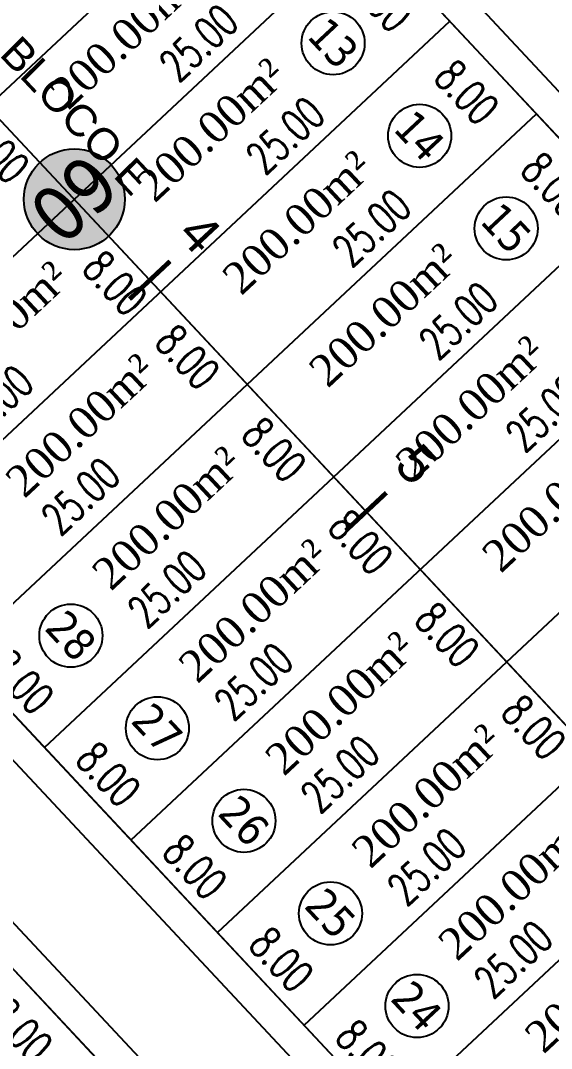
# Model space of a CAD drawing. Header units: metres. Extents: x 436314 to 439216, y 9612307 to 9615043.
# Drawn here: x 437481 to 437514.5, y 9614770.7 to 9614835.6 of the extents above; entities that cross this region are included whole.
import ezdxf

# ---------------------------------------------------------------- set-up
doc = ezdxf.new("R2010")
doc.units = ezdxf.units.M
doc.header["$PDMODE"] = 35
doc.header["$PDSIZE"] = 0.1
doc.linetypes.add('ACAD_ISO02W100', pattern=[15, 12, -3])
for name, color, linetype in [('ADUTORA', 90, 'Continuous'), ('Auxiliar', 7, 'Continuous'), ('COTAS', 10, 'Continuous'), ('Eixo Acesso', 2, 'ACAD_ISO02W100'), ('Estacas', 7, 'Continuous'), ('Layer3', 1, 'Continuous'), ('M_FIO', 32, 'Continuous'), ('ÁREA', 7, 'Continuous')]:
    doc.layers.add(name, color=color, linetype=linetype)
doc.layers.get('0').off()
doc.styles.add('ARIAL', font='arial.ttf')
doc.styles.add('COTAS', font='romans.shx', dxfattribs={"width": 0.7})
doc.styles.add('tahoma', font='tahoma.ttf')
doc.styles.add('ÁREA', font='times.ttf', dxfattribs={"height": 2})
doc.dimstyles.new('C-75', dxfattribs={"dimtxt": 2, "dimasz": 0.2, "dimexe": 0, "dimexo": 0, "dimgap": 1, "dimtad": 0, "dimzin": 4, "dimdsep": 46, "dimtxsty": 'COTAS', "dimblk1": 'BOL-COT', "dimblk2": 'BOL-COT', "dimsah": 1, "dimcen": 0.1, "dimse1": 1, "dimse2": 1, "dimsd1": 1, "dimsd2": 1, "dimclrd": 8, "dimclre": 256, "dimclrt": 256, "dimaunit": 1, "dimadec": 3, "dimazin": 0, "dimtfac": 0.5, "dimtix": 1, "dimtmove": 0, "dimatfit": 3, "dimldrblk": 'BOL-COT', "dimfxl": 1, "dimtolj": 1, "dimtzin": 0, "dimarcsym": 0})

# ---------------------------------------------------------------- blocks, each defined once
blk = doc.blocks.new('Est')
at = {"const_width": 0.2}
blk.add_lwpolyline([(0, -1.19999999925494), (0, 1.200000001117586)], dxfattribs=at)
blk = doc.blocks.new('*D516')
at = {"layer": 'Defpoints', "color": 0, "transparency": 16777216}
for p in [(2671.276423333701, 1045.551401853892), (2668.996988451714, 1037.551320804348), (2671.276707759616, 1037.551401855755)]:
    blk.add_point(p, dxfattribs=at)
at = {"layer": 'Layer3', "transparency": 16777216, "insert": (2668.996846238757, 1041.551320803417), "char_height": 2, "attachment_point": 5, "rotation": 270.0020370505587, "style": 'COTAS'}
blk.add_mtext('\\A1;8.00', dxfattribs=at)
blk = doc.blocks.new('BOL-COT')
at = {"layer": 'COTAS'}
for p, q in [((-1.999999999999943, 8.53e-14), (2, 8.53e-14)), ((0, -2.999999999999971), (0, 3.000000000000028))]:
    blk.add_line(p, q, dxfattribs=at)
blk.add_circle((0, 0), 0.4, dxfattribs=at)
blk = doc.blocks.new('*D517')
at = {"layer": 'Defpoints', "color": 0, "transparency": 16777216}
for p in [(2646.276642172932, 1039.394247234199), (2646.276707723586, 1037.55051302943), (2671.276707758918, 1037.55140185948)]:
    blk.add_point(p, dxfattribs=at)
at = {"layer": 'Layer3', "transparency": 16777216, "insert": (2658.776642190597, 1039.394691649224), "char_height": 2, "attachment_point": 5, "rotation": 0.0020370484209076656, "style": 'COTAS'}
blk.add_mtext('\\A1;25.00', dxfattribs=at)
blk = doc.blocks.new('*D580')
at = {"layer": 'Defpoints', "color": 0, "transparency": 16777216}
for p in [(2707.27493558803, 1087.396416336629), (2707.275001138822, 1085.55268213931), (2732.275001173223, 1085.553570971224)]:
    blk.add_point(p, dxfattribs=at)
at = {"layer": 'Layer3', "transparency": 16777216, "insert": (2719.77493560523, 1087.396860752586), "char_height": 2, "attachment_point": 5, "rotation": 0.00203705268987296, "style": 'COTAS'}
blk.add_mtext('\\A1;25.00', dxfattribs=at)
blk = doc.blocks.new('*D585')
at = {"layer": 'Defpoints', "color": 0, "transparency": 16777216}
for p in [(2707.27522001404, 1079.396416344079), (2707.275285564968, 1077.552682146761), (2732.275285600009, 1077.553570980537)]:
    blk.add_point(p, dxfattribs=at)
at = {"layer": 'Layer3', "transparency": 16777216, "insert": (2719.77522003156, 1079.396860760968), "char_height": 2, "attachment_point": 5, "rotation": 0.0020370569586835563, "style": 'COTAS'}
blk.add_mtext('\\A1;25.00', dxfattribs=at)
blk = doc.blocks.new('*D586')
at = {"layer": 'Defpoints', "color": 0, "transparency": 16777216}
for p in [(2703.281395204215, 1087.08786838721), (2703.281679630129, 1079.087868392798), (2705.81230191004, 1079.087958364618)]:
    blk.add_point(p, dxfattribs=at)
at = {"layer": 'Layer3', "transparency": 16777216, "insert": (2705.812159697083, 1083.087958354834), "char_height": 2, "attachment_point": 5, "rotation": 270.0020370505597, "style": 'COTAS'}
blk.add_mtext('\\A1;8.00', dxfattribs=at)
blk = doc.blocks.new('*D587')
at = {"layer": 'Defpoints', "color": 0, "transparency": 16777216}
for p in [(2732.275285599835, 1077.553570976812), (2729.995850716683, 1069.553489926986), (2732.27557002674, 1069.553570978674)]:
    blk.add_point(p, dxfattribs=at)
at = {"layer": 'Layer3', "transparency": 16777216, "insert": (2729.995708503231, 1073.553489926055), "char_height": 2, "attachment_point": 5, "rotation": 270.0020370576457, "style": 'COTAS'}
blk.add_mtext('\\A1;8.00', dxfattribs=at)
blk = doc.blocks.new('*D588')
at = {"layer": 'Defpoints', "color": 0, "transparency": 16777216}
for p in [(2707.275504440366, 1071.396416345942), (2707.275569990883, 1069.552682152349), (2732.275570024993, 1069.553570980537)]:
    blk.add_point(p, dxfattribs=at)
at = {"layer": 'Layer3', "transparency": 16777216, "insert": (2719.775504457421, 1071.396860760036), "char_height": 2, "attachment_point": 5, "rotation": 0.002037044152142905, "style": 'COTAS'}
blk.add_mtext('\\A1;25.00', dxfattribs=at)
blk = doc.blocks.new('*D590')
at = {"layer": 'Defpoints', "color": 0, "transparency": 16777216}
for p in [(2703.012625752157, 1075.910250995639), (2703.01291017912, 1067.91025100309), (2705.543532453501, 1067.910340975241)]:
    blk.add_point(p, dxfattribs=at)
at = {"layer": 'Layer3', "transparency": 16777216, "insert": (2705.54339024002, 1071.910340970713), "char_height": 2, "attachment_point": 5, "rotation": 270.002037058064, "style": 'COTAS'}
blk.add_mtext('\\A1;8.00', dxfattribs=at)
blk = doc.blocks.new('*D591')
at = {"layer": 'Defpoints', "color": 0, "transparency": 16777216}
for p in [(2707.274779927755, 1071.587865427467), (2682.275570361433, 1069.542976586479), (2707.275570031978, 1069.552682152349)]:
    blk.add_point(p, dxfattribs=at)
at = {"layer": 'Layer3', "transparency": 16777216, "insert": (2694.774780092482, 1071.583012644532), "char_height": 2, "attachment_point": 5, "rotation": 0.022243517660695614, "style": 'COTAS'}
blk.add_mtext('\\A1;25.00', dxfattribs=at)
blk = doc.blocks.new('*D592')
at = {"layer": 'Defpoints', "color": 0, "transparency": 16777216}
for p in [(2732.275570025924, 1069.553570980537), (2729.99613514347, 1061.553489936565), (2732.275854451897, 1061.553570987987)]:
    blk.add_point(p, dxfattribs=at)
at = {"layer": 'Layer3', "transparency": 16777216, "insert": (2729.995992930484, 1065.553489932839), "char_height": 2, "attachment_point": 5, "rotation": 270.00203705097704, "style": 'COTAS'}
blk.add_mtext('\\A1;8.00', dxfattribs=at)
blk = doc.blocks.new('*D593')
at = {"layer": 'Defpoints', "color": 0, "transparency": 16777216}
for p in [(2707.275788865016, 1063.396416347805), (2707.275854415808, 1061.552682159799), (2732.275854450092, 1061.553570991713)]:
    blk.add_point(p, dxfattribs=at)
at = {"layer": 'Layer3', "transparency": 16777216, "insert": (2719.775788882158, 1063.396860763761), "char_height": 2, "attachment_point": 5, "rotation": 0.00203705268987296, "style": 'COTAS'}
blk.add_mtext('\\A1;25.00', dxfattribs=at)
blk = doc.blocks.new('*D595')
at = {"layer": 'Defpoints', "color": 0, "transparency": 16777216}
for p in [(2703.178759686382, 1069.374680755991), (2703.179044111307, 1061.374680757854), (2705.709666394275, 1061.37477072936)]:
    blk.add_point(p, dxfattribs=at)
at = {"layer": 'Layer3', "transparency": 16777216, "insert": (2705.709524181811, 1065.374770738515), "char_height": 2, "attachment_point": 5, "rotation": 270.0020370434717, "style": 'COTAS'}
blk.add_mtext('\\A1;8.00', dxfattribs=at)
blk = doc.blocks.new('*D596')
at = {"layer": 'Defpoints', "color": 0, "transparency": 16777216}
for p in [(2707.27506435287, 1063.587865423742), (2682.275854786242, 1061.542976595792), (2707.275854456787, 1061.552682157937)]:
    blk.add_point(p, dxfattribs=at)
at = {"layer": 'Layer3', "transparency": 16777216, "insert": (2694.775064517598, 1063.58301264267), "char_height": 2, "attachment_point": 5, "rotation": 0.022243509122953458, "style": 'COTAS'}
blk.add_mtext('\\A1;25.00', dxfattribs=at)
blk = doc.blocks.new('*D597')
at = {"layer": 'Defpoints', "color": 0, "transparency": 16777216}
for p in [(2732.275854450965, 1061.553570987987), (2729.996419566882, 1053.553489940622), (2732.276138875773, 1053.553570991713)]:
    blk.add_point(p, dxfattribs=at)
at = {"layer": 'Layer3', "transparency": 16777216, "insert": (2729.996277354478, 1057.553489938759), "char_height": 2, "attachment_point": 5, "rotation": 270.00203704263845, "style": 'COTAS'}
blk.add_mtext('\\A1;8.00', dxfattribs=at)
blk = doc.blocks.new('*D598')
at = {"layer": 'Defpoints', "color": 0, "transparency": 16777216}
for p in [(2707.27607328901, 1055.396416357118), (2707.276138839802, 1053.552682163525), (2732.276138874144, 1053.553570995438)]:
    blk.add_point(p, dxfattribs=at)
at = {"layer": 'Layer3', "transparency": 16777216, "insert": (2719.776073306181, 1055.396860773075), "char_height": 2, "attachment_point": 5, "rotation": 0.00203705268987296, "style": 'COTAS'}
blk.add_mtext('\\A1;25.00', dxfattribs=at)
blk = doc.blocks.new('*D599')
at = {"layer": 'Defpoints', "color": 0, "transparency": 16777216}
for p in [(2682.27585447192, 1061.551793329748), (2682.27613889766, 1053.551793331611), (2684.068303191418, 1053.551857048818)]:
    blk.add_point(p, dxfattribs=at)
at = {"layer": 'Layer3', "transparency": 16777216, "insert": (2684.068160978548, 1057.551857047887), "char_height": 2, "attachment_point": 5, "rotation": 270.002037049308, "style": 'COTAS'}
blk.add_mtext('\\A1;8.00', dxfattribs=at)
blk = doc.blocks.new('*D600')
at = {"layer": 'Defpoints', "color": 0, "transparency": 16777216}
for p in [(2703.179044110492, 1061.374680757854), (2703.17932853757, 1053.37468076903), (2705.709950817134, 1053.374770741217)]:
    blk.add_point(p, dxfattribs=at)
at = {"layer": 'Layer3', "transparency": 16777216, "insert": (2705.709808603594, 1057.374770749691), "char_height": 2, "attachment_point": 5, "rotation": 270.00203705889874, "style": 'COTAS'}
blk.add_mtext('\\A1;8.00', dxfattribs=at)
blk = doc.blocks.new('*D601')
at = {"layer": 'Defpoints', "color": 0, "transparency": 16777216}
for p in [(2707.275348777665, 1055.587865434918), (2682.276139211399, 1053.54297660138), (2707.276138881886, 1053.55268216725)]:
    blk.add_point(p, dxfattribs=at)
at = {"layer": 'Layer3', "transparency": 16777216, "insert": (2694.775348942421, 1055.583012651983), "char_height": 2, "attachment_point": 5, "rotation": 0.02224351766074718, "style": 'COTAS'}
blk.add_mtext('\\A1;25.00', dxfattribs=at)
blk = doc.blocks.new('*D603')
at = {"layer": 'Defpoints', "color": 0, "transparency": 16777216}
for p in [(2707.276357714051, 1047.396416353393), (2707.276423264842, 1045.552682170975), (2732.276423301106, 1045.553571002889)]:
    blk.add_point(p, dxfattribs=at)
at = {"layer": 'Layer3', "transparency": 16777216, "insert": (2719.776357732183, 1047.39686076935), "char_height": 2, "attachment_point": 5, "rotation": 0.002037052689718261, "style": 'COTAS'}
blk.add_mtext('\\A1;25.00', dxfattribs=at)
blk = doc.blocks.new('*D604')
at = {"layer": 'Defpoints', "color": 0, "transparency": 16777216}
for p in [(2682.276138896728, 1053.551793331611), (2682.276423322817, 1045.551793340925), (2684.068587618322, 1045.55185705821)]:
    blk.add_point(p, dxfattribs=at)
at = {"layer": 'Layer3', "transparency": 16777216, "insert": (2684.068445405277, 1049.551857053553), "char_height": 2, "attachment_point": 5, "rotation": 270.00203705181127, "style": 'COTAS'}
blk.add_mtext('\\A1;8.00', dxfattribs=at)
blk = doc.blocks.new('*D605')
at = {"layer": 'Defpoints', "color": 0, "transparency": 16777216}
for p in [(2703.179328535475, 1053.374680765304), (2703.179612962379, 1045.37468077648), (2705.71023524296, 1045.374770748612)]:
    blk.add_point(p, dxfattribs=at)
at = {"layer": 'Layer3', "transparency": 16777216, "insert": (2705.710093029508, 1049.374770753416), "char_height": 2, "attachment_point": 5, "rotation": 270.00203705764807, "style": 'COTAS'}
blk.add_mtext('\\A1;8.00', dxfattribs=at)
blk = doc.blocks.new('*D606')
at = {"layer": 'Defpoints', "color": 0, "transparency": 16777216}
for p in [(2707.27563320314, 1047.587865433055), (2682.276423637314, 1045.542976610693), (2707.276423306752, 1045.552682169113)]:
    blk.add_point(p, dxfattribs=at)
at = {"layer": 'Layer3', "transparency": 16777216, "insert": (2694.77563336842, 1047.583012653846), "char_height": 2, "attachment_point": 5, "rotation": 0.022243500586202527, "style": 'COTAS'}
blk.add_mtext('\\A1;25.00', dxfattribs=at)
blk = doc.blocks.new('*D608')
at = {"layer": 'Defpoints', "color": 0, "transparency": 16777216}
for p in [(2707.276642147923, 1039.396416372019), (2707.27670769844, 1037.552682176563), (2732.276707732608, 1037.553571004751)]:
    blk.add_point(p, dxfattribs=at)
at = {"layer": 'Layer3', "transparency": 16777216, "insert": (2719.776642165008, 1039.396860786113), "char_height": 2, "attachment_point": 5, "rotation": 0.002037044152142905, "style": 'COTAS'}
blk.add_mtext('\\A1;25.00', dxfattribs=at)
blk = doc.blocks.new('*D609')
at = {"layer": 'Defpoints', "color": 0, "transparency": 16777216}
for p in [(2682.276423329338, 1045.551793342787), (2682.276707754262, 1037.55179334465), (2684.068872052502, 1037.551857061674)]:
    blk.add_point(p, dxfattribs=at)
at = {"layer": 'Layer3', "transparency": 16777216, "insert": (2684.068729840039, 1041.551857060743), "char_height": 2, "attachment_point": 5, "rotation": 270.0020370434717, "style": 'COTAS'}
blk.add_mtext('\\A1;8.00', dxfattribs=at)
blk = doc.blocks.new('*D610')
at = {"layer": 'Defpoints', "color": 0, "transparency": 16777216}
for p in [(2703.179612967967, 1045.37468077648), (2703.179897393997, 1037.374680782068), (2705.710519673327, 1037.374770753924)]:
    blk.add_point(p, dxfattribs=at)
at = {"layer": 'Layer3', "transparency": 16777216, "insert": (2705.710377460312, 1041.374770749691), "char_height": 2, "attachment_point": 5, "rotation": 270.0020370513935, "style": 'COTAS'}
blk.add_mtext('\\A1;8.00', dxfattribs=at)
blk = doc.blocks.new('*D611')
at = {"layer": 'Defpoints', "color": 0, "transparency": 16777216}
for p in [(2707.275917634568, 1039.587865446094), (2682.276708068816, 1037.542976614419), (2707.276707738487, 1037.552682176563)]:
    blk.add_point(p, dxfattribs=at)
at = {"layer": 'Layer3', "transparency": 16777216, "insert": (2694.775917799733, 1039.583012665022), "char_height": 2, "attachment_point": 5, "rotation": 0.022243509123726954, "style": 'COTAS'}
blk.add_mtext('\\A1;25.00', dxfattribs=at)
blk = doc.blocks.new('*D613')
at = {"layer": 'Defpoints', "color": 0, "transparency": 16777216}
for p in [(2682.276707748674, 1037.55179334465), (2682.276992173715, 1029.551793350238), (2684.069156472072, 1029.551857067289)]:
    blk.add_point(p, dxfattribs=at)
at = {"layer": 'Layer3', "transparency": 16777216, "insert": (2684.069014259551, 1033.551857064495), "char_height": 2, "attachment_point": 5, "rotation": 270.00203704430646, "style": 'COTAS'}
blk.add_mtext('\\A1;8.00', dxfattribs=at)
blk = doc.blocks.new('*D614')
at = {"layer": 'Defpoints', "color": 0, "transparency": 16777216}
for p in [(2703.179897386314, 1037.374680778343), (2703.180181813275, 1029.374680785793), (2705.710804092489, 1029.374770757944)]:
    blk.add_point(p, dxfattribs=at)
at = {"layer": 'Layer3', "transparency": 16777216, "insert": (2705.710661879008, 1033.37477076273), "char_height": 2, "attachment_point": 5, "rotation": 270.002037058064, "style": 'COTAS'}
blk.add_mtext('\\A1;8.00', dxfattribs=at)
blk = doc.blocks.new('*D615')
at = {"layer": 'Defpoints', "color": 0, "transparency": 16777216}
for p in [(2707.276202054569, 1031.587865449819), (2682.276992487337, 1029.542976618144), (2707.276992158638, 1029.552682182151)]:
    blk.add_point(p, dxfattribs=at)
at = {"layer": 'Layer3', "transparency": 16777216, "insert": (2694.776202218919, 1031.583012667815), "char_height": 2, "attachment_point": 5, "rotation": 0.02224351339113985, "style": 'COTAS'}
blk.add_mtext('\\A1;25.00', dxfattribs=at)
blk = doc.blocks.new('*D618')
at = {"layer": 'Defpoints', "color": 0, "transparency": 16777216}
for p in [(2682.276992173715, 1029.551793350238), (2682.277276599513, 1021.551793355826), (2684.069440896531, 1021.551857073045)]:
    blk.add_point(p, dxfattribs=at)
at = {"layer": 'Layer3', "transparency": 16777216, "insert": (2684.069298683632, 1025.551857070252), "char_height": 2, "attachment_point": 5, "rotation": 270.0020370497259, "style": 'COTAS'}
blk.add_mtext('\\A1;8.00', dxfattribs=at)
blk = doc.blocks.new('*D619')
at = {"layer": 'Defpoints', "color": 0, "transparency": 16777216}
for p in [(2703.180181812344, 1029.374680783931), (2703.180466239132, 1021.374680789518), (2705.711088520294, 1021.374770761614)]:
    blk.add_point(p, dxfattribs=at)
at = {"layer": 'Layer3', "transparency": 16777216, "insert": (2705.710946306901, 1025.374770755279), "char_height": 2, "attachment_point": 5, "rotation": 270.00203705681287, "style": 'COTAS'}
blk.add_mtext('\\A1;8.00', dxfattribs=at)
blk = doc.blocks.new('*D620')
at = {"layer": 'Defpoints', "color": 0, "transparency": 16777216}
for p in [(2707.276486479878, 1023.587865455407), (2682.277276914183, 1021.542976623732), (2707.277276583797, 1021.552682185877)]:
    blk.add_point(p, dxfattribs=at)
at = {"layer": 'Layer3', "transparency": 16777216, "insert": (2694.776486645071, 1023.583012674335), "char_height": 2, "attachment_point": 5, "rotation": 0.02224350912377852, "style": 'COTAS'}
blk.add_mtext('\\A1;25.00', dxfattribs=at)
blk = doc.blocks.new('*D625')
at = {"layer": 'Defpoints', "color": 0, "transparency": 16777216}
for p in [(2707.276770903804, 1015.587865459132), (2682.277561338468, 1013.542976631182), (2707.277561008023, 1013.552682197052)]:
    blk.add_point(p, dxfattribs=at)
at = {"layer": 'Layer3', "transparency": 16777216, "insert": (2694.776771069026, 1015.583012676197), "char_height": 2, "attachment_point": 5, "rotation": 0.02224351766157224, "style": 'COTAS'}
blk.add_mtext('\\A1;25.00', dxfattribs=at)
blk = doc.blocks.new('atutu')
at = {"layer": 'Layer3'}
h = blk.add_hatch(color=101, dxfattribs=at)
h.dxf.hatch_style = 1
h.set_gradient(color1=(131, 236, 156), color2=(83, 228, 117), one_color=1, tint=0.6100000143051147)
h.paths.add_polyline_path([(2709.601695368498, 1075.352317862543, 1), (2704.973493730266, 1079.722556950855, 1)])
at = {"layer": 'Layer3', "color": 0}
for points in [[(2707.272690222448, 1150.552682049903), (2707.277916549263, 1003.552682200778)], [(2671.277845454135, 1005.551402079272), (2671.272761350987, 1148.551401777524)], [(2682.277845446801, 1005.551793368864), (2682.272761344933, 1148.551792860362)], [(2732.277845426836, 1005.553571027103), (2732.272761325259, 1148.553570505562)], [(2682.275001105411, 1085.551793309259), (2732.275001173223, 1085.553570971224)], [(2682.275285532314, 1077.551793314847), (2732.27528560001, 1077.553570980537)], [(2682.275569958229, 1069.551793318573), (2732.275570024993, 1069.553570980537)], [(2682.275854383328, 1061.551793326023), (2732.275854451024, 1061.553570991713)], [(2682.276138810115, 1053.551793331611), (2732.276138874144, 1053.553570995438)], [(2682.276423236088, 1045.551793342787), (2732.276423301106, 1045.553571002889)], [(2682.276707198611, 1037.55179334465), (2732.27670772702, 1037.553571004751)], [(2682.276992086985, 1029.551793348375), (2732.276992152061, 1029.553571012202)], [(2682.277276513016, 1021.551793357688), (2732.277276577976, 1021.553571019653)]]:
    blk.add_lwpolyline(points, dxfattribs=at)
for centre, radius in [((2707.287594547344, 1077.537416963238), 3.182736247992434), ((2725.94546056221, 1073.57393940385), 1.990958139869911), ((2725.945744987019, 1065.573939409438), 1.990958139869911), ((2688.315324390505, 1057.563784763548), 1.990958139869911), ((2725.946029411187, 1057.573939424339), 1.990958139869911), ((2688.315608815488, 1049.56378476541), 1.990958139869911), ((2688.315893247223, 1041.563784776586), 1.990958139869911), ((2688.316177666677, 1033.563784780312), 1.990958139869911), ((2688.316462092475, 1025.563784784037), 1.990958139869911)]:
    blk.add_circle(centre, radius, dxfattribs=at)
at = {"layer": 'M_FIO'}
for points in [[(2673.277874905815, 1004.72304605912), (2673.272731897096, 1149.379900003183)], [(2673.277874906921, 1004.72304605912), (2673.272731898201, 1149.379900003183)], [(2680.277874901798, 1004.723295137617), (2680.272731892381, 1149.380148874927)], [(2680.277874902904, 1004.723295137617), (2680.272731893487, 1149.380148874927)], [(2734.277874878515, 1004.725215008813), (2734.27273186968, 1149.382068738672)], [(2734.277874879621, 1004.725215008813), (2734.272731870786, 1149.382068738672)]]:
    blk.add_lwpolyline(points, dxfattribs=at)
at = {"layer": 'Layer3', "color": 1, "insert": (2707.287594549848, 1077.537437411356), "char_height": 3.499999999999999, "attachment_point": 5, "rotation": 0.0020370548664193034, "style": 'tahoma'}
blk.add_mtext('\\A1;09', dxfattribs=at)
at = {"layer": 'Layer3', "color": 5, "char_height": 1.999999999999999, "attachment_point": 5, "rotation": 270.0497252510426, "style": 'tahoma'}
for s, insert in [('\\A1;13', (2725.945460562269, 1073.573939411301)), ('\\A1;14', (2725.945744988183, 1065.573939415026)), ('\\A1;28', (2688.315324390622, 1057.563784767273)), ('\\A1;15', (2725.946029413341, 1057.57393943179)), ('\\A1;27', (2688.315608815547, 1049.563784761685)), ('\\A1;26', (2688.315893247398, 1041.563784780312)), ('\\A1;25', (2688.316177666735, 1033.563784780312)), ('\\A1;24', (2688.316462092591, 1025.563784787762))]:
    blk.add_mtext(s, dxfattribs=dict(at, insert=insert))
at = {"layer": 'ÁREA', "linetype": 'Continuous', "lineweight": -2, "extrusion": (0.0262307824511418, -0.0004708427962515, 0.9996558029437244), "style": 'ÁREA'}
for p in [(1130.3412689965, -2690.139616677457, 66.04704879388319), (1122.342562616116, -2690.283428492938, 66.05082299698101), (1114.343856213249, -2690.427240301369, 66.05459720010575), (1106.345149830913, -2690.571052111883, 66.05837140298858), (1098.34644343369, -2690.714863923353, 66.06214560621768), (1090.347737051472, -2690.858675740436, 66.06591980944307)]:
    blk.add_text('200.00m²', height=1.999999999999999, rotation=270.9999999484056, dxfattribs=at).set_placement(p)
at = {"layer": 'ÁREA', "linetype": 'Continuous', "lineweight": -2, "extrusion": (0.0262307824511418, -0.0004708427962515, 0.9996558029437242), "style": 'ÁREA'}
for p in [(1121.996520989355, -2671.540219646868, 65.55892545449423), (1113.997814603392, -2671.684031462911, 65.56269965775964), (1105.99910821916, -2671.827843271596, 65.56647386062357), (1098.000401827622, -2671.971655088441, 65.57024806376992), (1090.001695436089, -2672.115466905514, 65.57402226710512), (1082.002989051706, -2672.259278705816, 65.57779646991742), (1074.004282660108, -2672.403090519285, 65.58157067305793), (1066.005576272243, -2672.546902333151, 65.58534487623437)]:
    blk.add_text('200.00m²', height=1.999999999999999, rotation=270.9999999484056, dxfattribs=at).set_placement(p)
at = {"layer": 'Layer3', "color": 0}
for p1, p2, distance, picture, middle in [((2732.275001173223, 1085.553570971224), (2707.275001138822, 1085.55268213931), -1.8437341984842812, '*D580', (2719.77493560523, 1087.396860752586)), ((2732.27528560001, 1077.553570980537), (2707.275285564969, 1077.552682146761), -1.8437341984831495, '*D585', (2719.77522003156, 1079.396860760968)), ((2732.275285599835, 1077.553570976812), (2732.275570026739, 1069.553570978674), -2.279719311496783, '*D587', (2729.995708503231, 1073.553489926055)), ((2682.275570361433, 1069.542976586479), (2707.275570031978, 1069.552682152349), 2.0351834284861834, '*D591', (2694.774780092482, 1071.583012644532)), ((2732.275570024993, 1069.553570980537), (2707.275569990883, 1069.552682152349), -1.8437341947582992, '*D588', (2719.775504457421, 1071.396860760036)), ((2732.275570025924, 1069.553570980537), (2732.275854451897, 1061.553570987987), -2.2797193098678683, '*D592', (2729.995992930484, 1065.553489932839)), ((2682.275854786241, 1061.542976595792), (2707.275854456786, 1061.552682157937), 2.035183419173066, '*D596', (2694.775064517598, 1063.58301264267)), ((2732.275854450092, 1061.553570991713), (2707.275854415808, 1061.552682159799), -1.8437341891712828, '*D593', (2719.775788882158, 1063.396860763761)), ((2682.27585447192, 1061.551793329749), (2682.27613889766, 1053.551793331611), 1.7921642948907814, '*D599', (2684.068160978548, 1057.551857047887)), ((2732.275854450965, 1061.553570987987), (2732.276138875774, 1053.553570991713), -2.279719310332608, '*D597', (2729.996277354478, 1057.553489938759)), ((2682.276139211399, 1053.54297660138), (2707.276138881886, 1053.55268216725), 2.0351834210362845, '*D601', (2694.775348942421, 1055.583012651983)), ((2732.276138874144, 1053.553570995438), (2707.276138839802, 1053.552682163525), -1.8437341947580816, '*D598', (2719.776073306181, 1055.396860773075)), ((2682.276138896729, 1053.551793331611), (2682.276423322818, 1045.551793340925), 1.7921642966365596, '*D604', (2684.068445405277, 1049.551857053553)), ((2682.276423637314, 1045.542976610693), (2707.276423306752, 1045.552682169113), 2.0351834173098484, '*D606', (2694.77563336842, 1047.583012653846)), ((2732.276423301106, 1045.553571002889), (2707.276423264842, 1045.552682170975), -1.8437341835833474, '*D603', (2719.776357732183, 1047.39686076935)), ((2671.276423333702, 1045.551401853892), (2671.276707759617, 1037.551401855755), -2.2797193093435437, '*D516', (2668.996846238757, 1041.551320803417)), ((2682.276423329337, 1045.551793342787), (2682.276707754261, 1037.55179334465), 1.7921642993732196, '*D609', (2684.068729840039, 1041.551857060743)), ((2671.276707758918, 1037.55140185948), (2646.276707723586, 1037.55051302943), -1.843734205934175, '*D517', (2658.776642190597, 1039.394691649224)), ((2682.276708068816, 1037.542976614419), (2707.276707738487, 1037.552682176563), 2.0351834228990393, '*D611', (2694.775917799733, 1039.583012665022)), ((2732.276707732608, 1037.553571004751), (2707.27670769844, 1037.552682176563), -1.8437341966213991, '*D608', (2719.776642165008, 1039.396860786113)), ((2682.276707748674, 1037.55179334465), (2682.276992173715, 1029.551793350238), 1.7921642994896358, '*D613', (2684.069014259551, 1033.551857064495)), ((2682.276992487337, 1029.542976618144), (2707.276992158639, 1029.552682182151), 2.0351834210359985, '*D615', (2694.776202218919, 1031.583012667815)), ((2682.276992173715, 1029.551793350238), (2682.277276599513, 1021.551793355826), 1.7921642981508659, '*D618', (2684.069298683632, 1025.551857070252)), ((2682.277276914183, 1021.542976623732), (2707.277276583797, 1021.552682185876), 2.0351834228990398, '*D620', (2694.776486645071, 1023.583012674335)), ((2682.277561338468, 1013.542976631182), (2707.277561008023, 1013.552682197052), 2.035183415448121, '*D625', (2694.776771069026, 1015.583012676197))]:
    dim = blk.add_aligned_dim(p1=p1, p2=p2, distance=distance, dimstyle='C-75', dxfattribs=at)
    dim.commit()
    dim.dimension.update_dxf_attribs({"geometry": picture, "text_midpoint": middle})
for base, p1, p2, angle, picture, middle in [((2705.81230191004, 1079.087958364618), (2703.281395204215, 1087.08786838721), (2703.281679630129, 1079.087868392798), 270.0020370505564, '*D586', (2705.812159697083, 1083.087958354834)), ((2705.543532453501, 1067.910340975241), (2703.012625752157, 1075.910250995639), (2703.012910179119, 1067.91025100309), 270.002037058064, '*D590', (2705.54339024002, 1071.910340970713)), ((2705.709666394275, 1061.37477072936), (2703.178759686382, 1069.374680755991), (2703.179044111307, 1061.374680757853), 270.00203704347496, '*D595', (2705.709524181811, 1065.374770738515)), ((2705.709950817134, 1053.374770741217), (2703.179044110492, 1061.374680757853), (2703.17932853757, 1053.374680769029), 270.00203705889544, '*D600', (2705.709808603594, 1057.374770749691)), ((2705.71023524296, 1045.374770748612), (2703.179328535475, 1053.374680765304), (2703.179612962378, 1045.37468077648), 270.0020370576416, '*D605', (2705.710093029508, 1049.374770753416)), ((2705.710519673327, 1037.374770753924), (2703.179612967967, 1045.37468077648), (2703.179897393997, 1037.374680782068), 270.0020370513902, '*D610', (2705.710377460312, 1041.374770749691)), ((2705.710804092489, 1029.374770757944), (2703.179897386313, 1037.374680778343), (2703.180181813275, 1029.374680785793), 270.002037058064, '*D614', (2705.710661879008, 1033.37477076273)), ((2705.711088520294, 1021.374770761614), (2703.180181812344, 1029.374680783931), (2703.180466239132, 1021.374680789518), 270.00203705681616, '*D619', (2705.710946306901, 1025.374770755279))]:
    dim = blk.add_linear_dim(base=base, p1=p1, p2=p2, angle=angle, dimstyle='C-75', dxfattribs=at)
    dim.commit()
    dim.dimension.update_dxf_attribs({"geometry": picture, "text_midpoint": middle, "dimtype": 129})

msp = doc.modelspace()

# ---------------------------------------------------------------- linework, layer by layer
at = {"layer": 'Auxiliar', "color": 2, "linetype": 'Continuous', "lineweight": -3}
for p, q in [((437551.8044021735, 9614788.777842686), (437454.1446606931, 9614893.236326708)), ((437515.2821271721, 9614754.631023724), (437417.6207158234, 9614859.0895645)), ((437507.2451886897, 9614747.118792105), (437409.5854472098, 9614851.57727613))]:
    msp.add_line(p, q, dxfattribs=at)
at = {"layer": 'Eixo Acesso', "color": 2, "linetype": 'Continuous', "lineweight": -3, "ltscale": 3}
msp.add_line((437434.5199782228, 9614877.626049718), (437534.9083010336, 9614770.243503436), dxfattribs=at)

# ---------------------------------------------------------------- block references
at = {"rotation": 43.07140519794264}
msp.add_blockref('atutu', (436242.5698856535, 9612188.321055599), dxfattribs=at)
at = {"layer": 'Estacas', "color": 7, "linetype": 'Continuous', "lineweight": -3, "xscale": 1.458333333106969, "yscale": 1.458333333106969, "zscale": 1.458333333106969, "rotation": 313.0719712210284}
for p in [(437489.1532982696, 9614819.186334277), (437502.8116282813, 9614804.57640542)]:
    msp.add_blockref('Est', p, dxfattribs=at)

# ---------------------------------------------------------------- texts
at = {"layer": 'ADUTORA', "color": 7, "extrusion": (0.2523981432401358, 0.1002419811213371, 0.9624171250085908), "style": 'ARIAL'}
msp.add_text('BLOCO E', height=2, rotation=202.2865637537625, dxfattribs=at).set_placement((8774399.273040757, -3806883.152348974, 1074228.986507133))
at = {"layer": 'Estacas', "color": 7, "linetype": 'Continuous', "lineweight": -3, "char_height": 2.399999999999999, "attachment_point": 8, "rotation": 313.0719712210284, "style": 'ARIAL'}
for s, insert in [('{\\C256;4}', (437491.4543620651, 9614821.337521253)), ('{\\C256;5}', (437505.1126920768, 9614806.727592396))]:
    msp.add_mtext(s, dxfattribs=dict(at, insert=insert))

doc.saveas('drawing.dxf')
